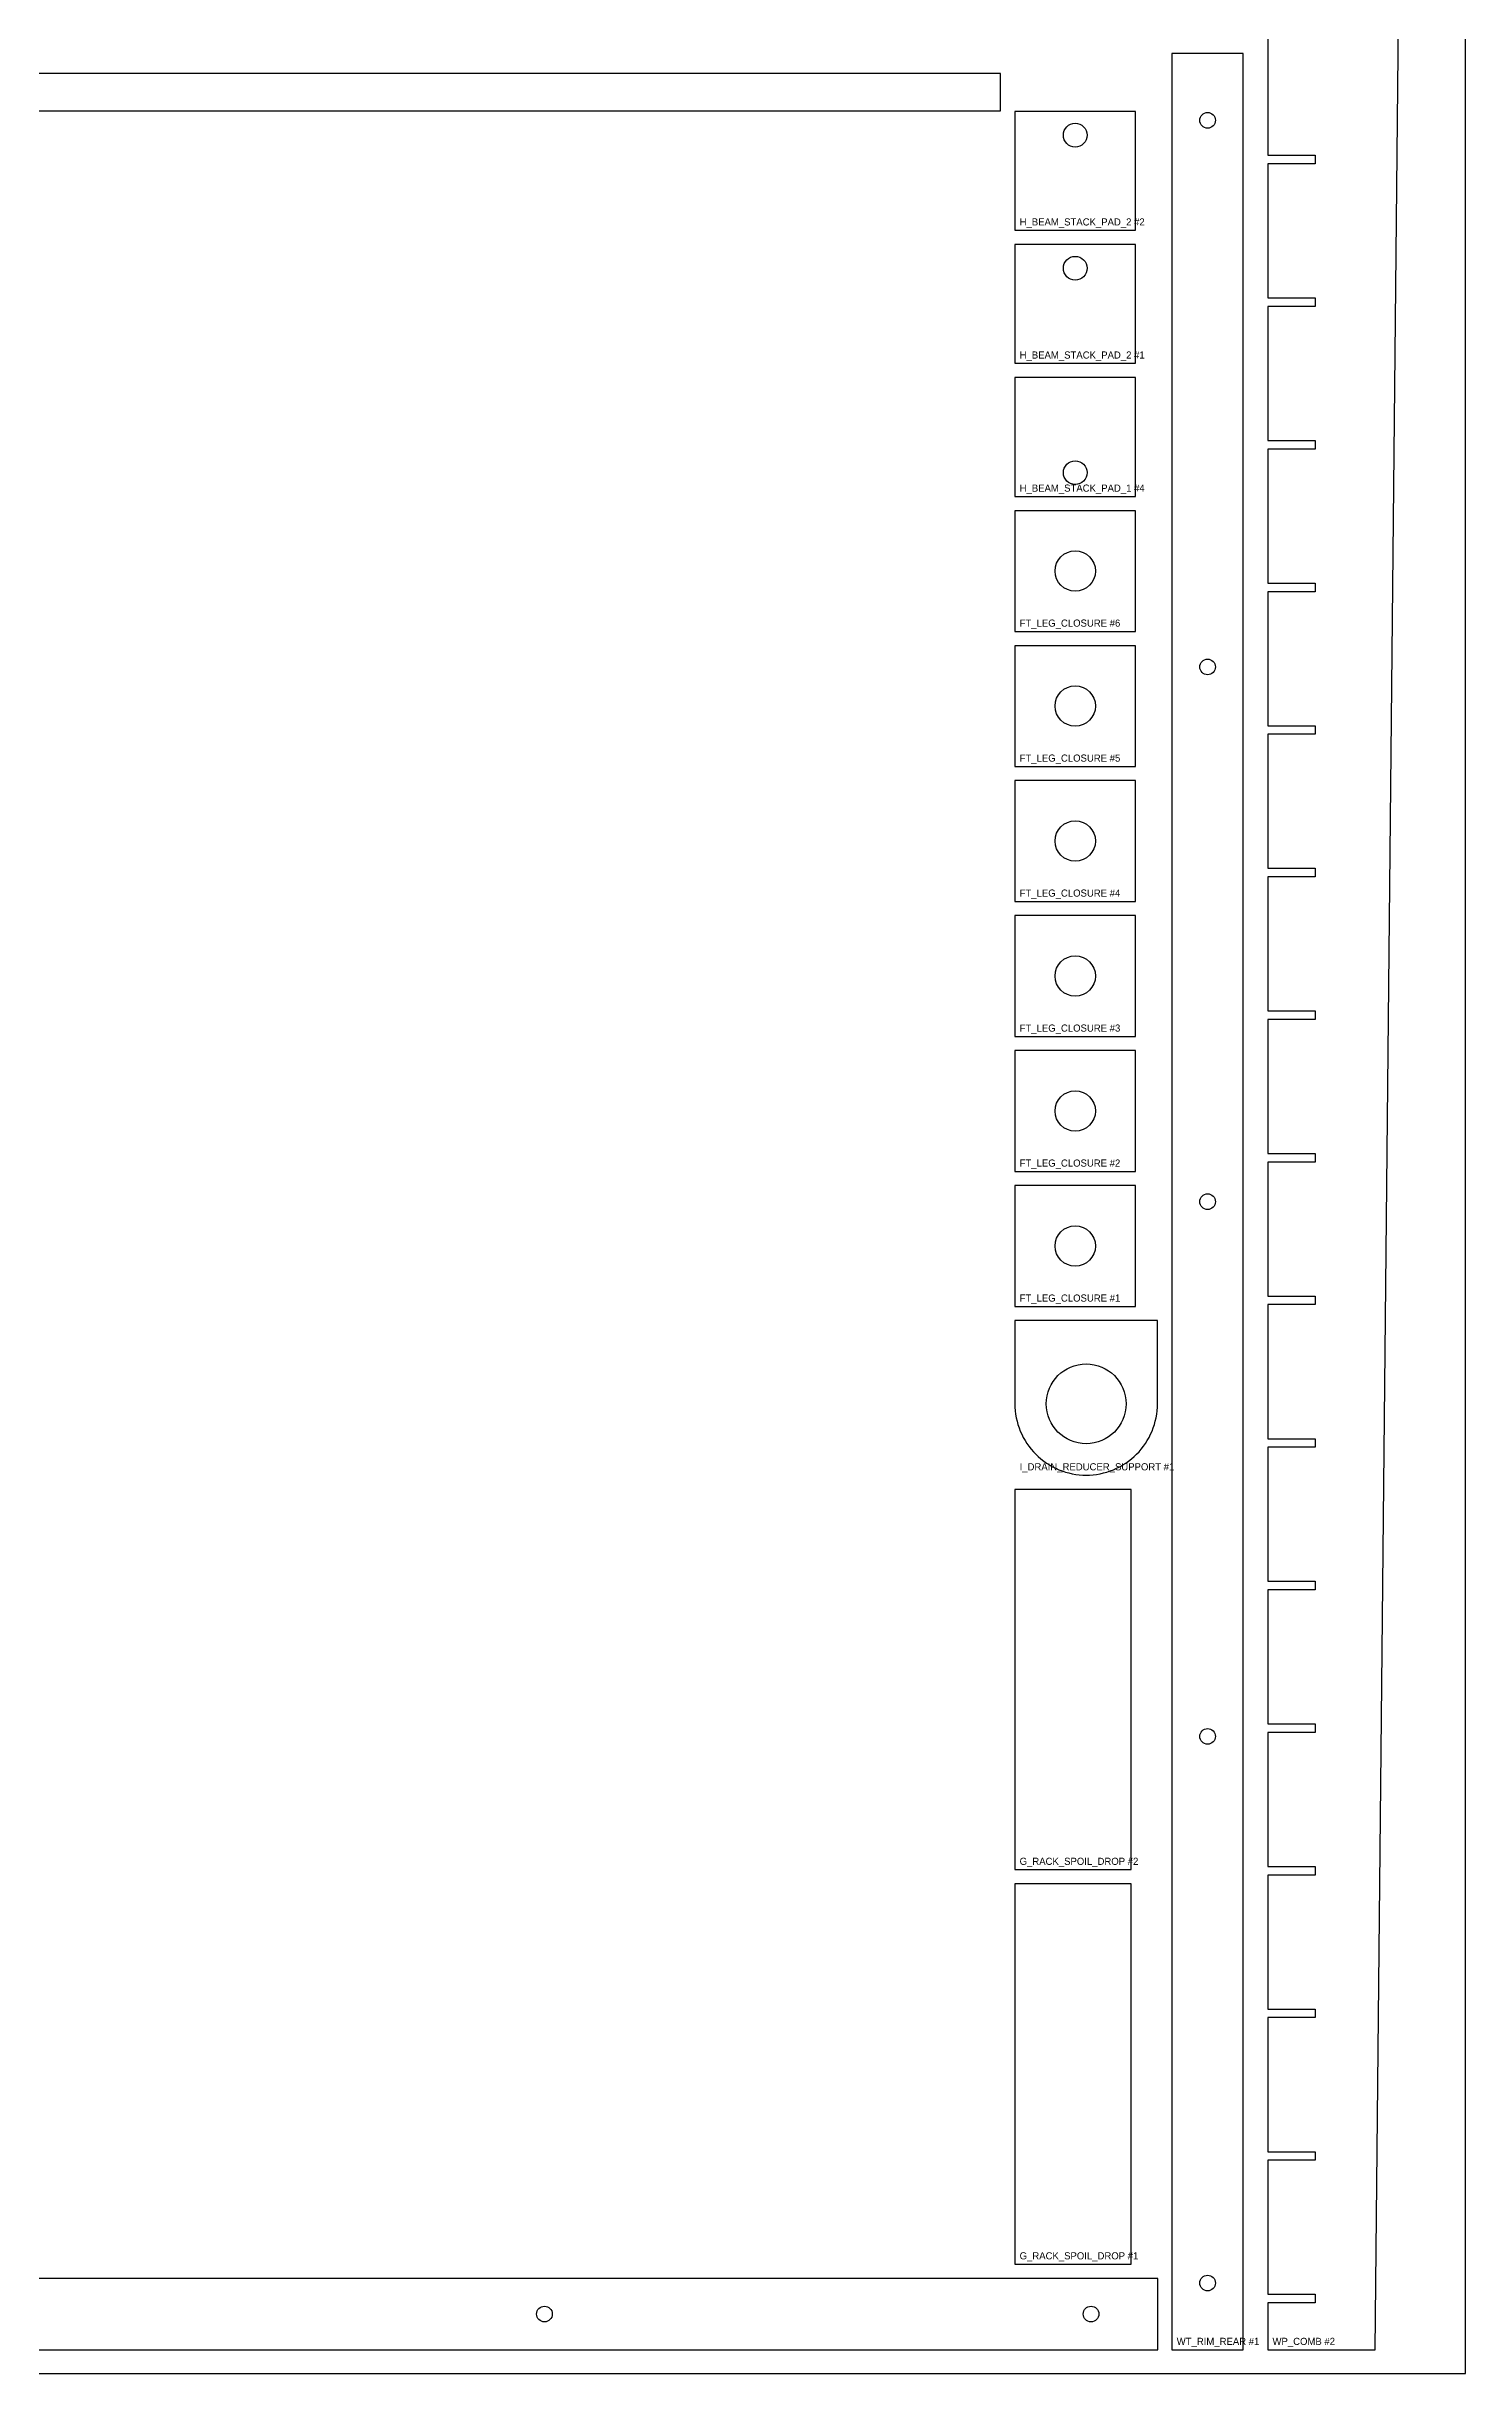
# Model space of a CAD drawing. Header units: millimetres. Extents: x 0 to 1244, y 0 to 2438.
# Drawn here: x 622 to 1219, y 0 to 979 of the extents above; entities that cross this region are included whole.
import ezdxf

# ---------------------------------------------------------------- set-up
doc = ezdxf.new("R2010")
doc.units = ezdxf.units.MM
for name, color, linetype in [('CUT_HOLES', 7, 'Continuous'), ('CUT_OUTER', 7, 'Continuous'), ('PART_MARK_NO_CUT', 7, 'Continuous'), ('STOCK_NO_CUT', 7, 'Continuous')]:
    doc.layers.add(name, color=color, linetype=linetype)

msp = doc.modelspace()

# ---------------------------------------------------------------- linework, layer by layer
at = {"layer": 'CUT_HOLES'}
for centre, radius in [((1110.7, 948.05), 3.3), ((1055, 941.8), 5), ((1055, 885.8), 5), ((1055, 799.8), 5), ((1055, 758.4), 8.5), ((1110.7, 718.05), 3.3), ((1055, 701.6), 8.5), ((1055, 644.8), 8.5), ((1055, 588), 8.5), ((1055, 531.2), 8.5), ((1110.7, 493.05), 3.3), ((1055, 474.4), 8.5), ((1059.6, 408), 16.8), ((1110.7, 268.05), 3.3), ((1110.7, 38.05), 3.3), ((831.65, 25), 3.3), ((1061.65, 25), 3.3)]:
    msp.add_circle(centre, radius, dxfattribs=at)
at = {"layer": 'CUT_OUTER'}
msp.add_lwpolyline([(1136, 989.72), (1136, 933.32), (1156, 933.32), (1156, 929.72), (1136, 929.72), (1136, 873.32), (1156, 873.32), (1156, 869.72), (1136, 869.72), (1136, 813.32), (1156, 813.32), (1156, 809.72), (1136, 809.72), (1136, 753.32), (1156, 753.32), (1156, 749.72), (1136, 749.72), (1136, 693.32), (1156, 693.32), (1156, 689.72), (1136, 689.72), (1136, 633.32), (1156, 633.32), (1156, 629.72), (1136, 629.72), (1136, 573.32), (1156, 573.32), (1156, 569.72), (1136, 569.72), (1136, 513.32), (1156, 513.32), (1156, 509.72), (1136, 509.72), (1136, 453.32), (1156, 453.32), (1156, 449.72), (1136, 449.72), (1136, 393.32), (1156, 393.32), (1156, 389.72), (1136, 389.72), (1136, 333.32), (1156, 333.32), (1156, 329.72), (1136, 329.72), (1136, 273.32), (1156, 273.32), (1156, 269.72), (1136, 269.72), (1136, 213.32), (1156, 213.32), (1156, 209.72), (1136, 209.72), (1136, 153.32), (1156, 153.32), (1156, 149.72), (1136, 149.72), (1136, 93.32), (1156, 93.32), (1156, 89.72), (1136, 89.72), (1136, 33.32), (1156, 33.32), (1156, 29.72), (1136, 29.72), (1136, 10), (1181.2, 10), (1192.4, 1130)], dxfattribs=at)
for points in [[(1125.7, 10), (1125.7, 976.1), (1095.7, 976.1), (1095.7, 10)], [(123.6, 952), (1023.6, 952), (1023.6, 967.79), (123.6, 967.79)], [(1080.4, 901.8), (1080.4, 951.8), (1029.6, 951.8), (1029.6, 901.8)], [(1080.4, 845.8), (1080.4, 895.8), (1029.6, 895.8), (1029.6, 845.8)], [(1080.4, 789.8), (1080.4, 839.8), (1029.6, 839.8), (1029.6, 789.8)], [(1029.6, 733), (1080.4, 733), (1080.4, 783.8), (1029.6, 783.8)], [(1029.6, 676.2), (1080.4, 676.2), (1080.4, 727), (1029.6, 727)], [(1029.6, 619.4), (1080.4, 619.4), (1080.4, 670.2), (1029.6, 670.2)], [(1029.6, 562.6), (1080.4, 562.6), (1080.4, 613.4), (1029.6, 613.4)], [(1029.6, 505.8), (1080.4, 505.8), (1080.4, 556.6), (1029.6, 556.6)], [(1029.6, 449), (1080.4, 449), (1080.4, 499.8), (1029.6, 499.8)], [(1029.6, 408), (1029.64, 406.53), (1029.74, 405.06), (1029.92, 403.6), (1030.18, 402.15), (1030.5, 400.71), (1030.89, 399.29), (1031.35, 397.89), (1031.88, 396.52), (1032.48, 395.17), (1033.14, 393.86), (1033.87, 392.58), (1034.66, 391.33), (1035.5, 390.13), (1036.41, 388.97), (1037.37, 387.85), (1038.39, 386.79), (1039.45, 385.77), (1040.57, 384.81), (1041.73, 383.9), (1042.93, 383.06), (1044.18, 382.27), (1045.46, 381.54), (1046.77, 380.88), (1048.12, 380.28), (1049.49, 379.75), (1050.89, 379.29), (1052.31, 378.9), (1053.75, 378.58), (1055.2, 378.32), (1056.66, 378.14), (1058.13, 378.04), (1059.6, 378), (1061.07, 378.04), (1062.54, 378.14), (1064, 378.32), (1065.45, 378.58), (1066.89, 378.9), (1068.31, 379.29), (1069.71, 379.75), (1071.08, 380.28), (1072.43, 380.88), (1073.74, 381.54), (1075.02, 382.27), (1076.27, 383.06), (1077.47, 383.9), (1078.63, 384.81), (1079.75, 385.77), (1080.81, 386.79), (1081.83, 387.85), (1082.79, 388.97), (1083.7, 390.13), (1084.54, 391.33), (1085.33, 392.58), (1086.06, 393.86), (1086.72, 395.17), (1087.32, 396.52), (1087.85, 397.89), (1088.31, 399.29), (1088.7, 400.71), (1089.02, 402.15), (1089.28, 403.6), (1089.46, 405.06), (1089.56, 406.53), (1089.6, 408), (1089.6, 443), (1029.6, 443)], [(1078.6, 212), (1078.6, 372), (1029.6, 372), (1029.6, 212)], [(1078.6, 46), (1078.6, 206), (1029.6, 206), (1029.6, 46)], [(123.6, 10), (1089.7, 10), (1089.7, 40), (123.6, 40)]]:
    msp.add_lwpolyline(points, close=True, dxfattribs=at)
at = {"layer": 'STOCK_NO_CUT'}
msp.add_lwpolyline([(0, 0), (1219.2, 0), (1219.2, 2438.4), (0, 2438.4)], close=True, dxfattribs=at)

# ---------------------------------------------------------------- texts
at = {"layer": 'PART_MARK_NO_CUT'}
for s, p in [('H_BEAM_STACK_PAD_2 #2', (1031.6, 903.8)), ('H_BEAM_STACK_PAD_2 #1', (1031.6, 847.8)), ('H_BEAM_STACK_PAD_1 #4', (1031.6, 791.8)), ('FT_LEG_CLOSURE #6', (1031.6, 735)), ('FT_LEG_CLOSURE #5', (1031.6, 678.2)), ('FT_LEG_CLOSURE #4', (1031.6, 621.4)), ('FT_LEG_CLOSURE #3', (1031.6, 564.6)), ('FT_LEG_CLOSURE #2', (1031.6, 507.8)), ('FT_LEG_CLOSURE #1', (1031.6, 451)), ('I_DRAIN_REDUCER_SUPPORT #1', (1031.6, 380)), ('G_RACK_SPOIL_DROP #2', (1031.6, 214)), ('G_RACK_SPOIL_DROP #1', (1031.6, 48)), ('WT_RIM_REAR #1', (1097.7, 12)), ('WP_COMB #2', (1138, 12))]:
    msp.add_text(s, height=3, dxfattribs=at).set_placement(p)

doc.saveas('drawing.dxf')
